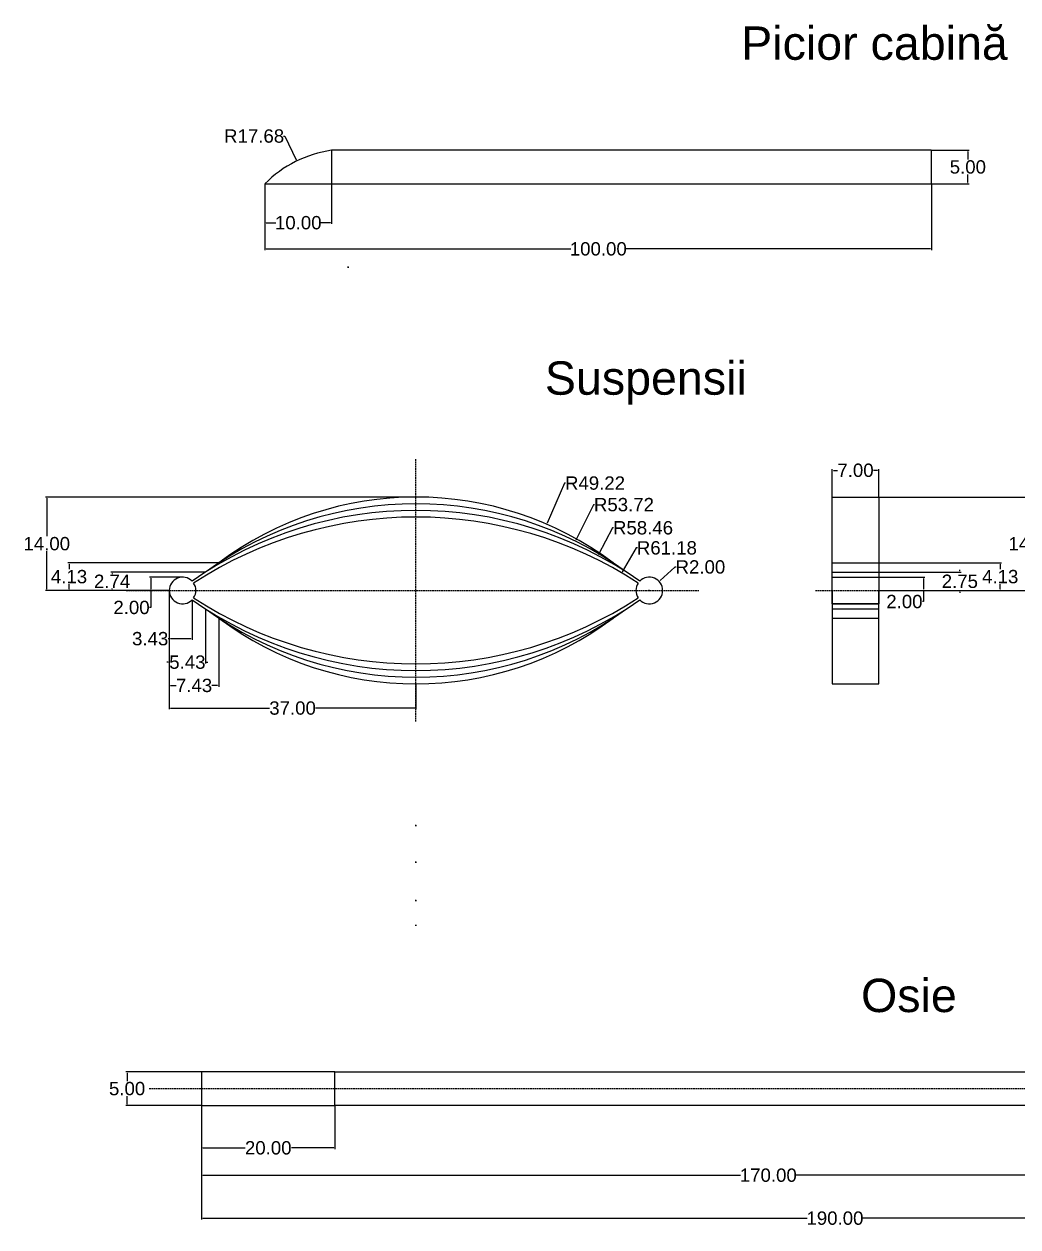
# Model space of a CAD drawing. Header units: millimetres. Extents: x 20 to 270, y 26 to 207.
# Drawn here: x 20.1 to 169.2, y 26.3 to 206.6 of the extents above; entities that cross this region are included whole.
import ezdxf

# ---------------------------------------------------------------- set-up
doc = ezdxf.new("R2010")
doc.units = ezdxf.units.MM
doc.header["$MEASUREMENT"] = 0
doc.linetypes.add('ACAD_ISO02W100', pattern=[15, 12, -3])
for name, color, linetype in [('cotari', 132, 'Continuous'), ('linii ajutatoare', 1, 'ACAD_ISO02W100'), ('osie', 104, 'Continuous'), ('prelungiri cabina', 11, 'Continuous'), ('suspensii', 51, 'Continuous'), ('text', 7, 'Continuous')]:
    doc.layers.add(name, color=color, linetype=linetype)
doc.styles.get("Standard").update_dxf_attribs({"font": 'arial.ttf'})
doc.dimstyles.new('Cotari', dxfattribs={"dimtxt": 2, "dimasz": 0.18, "dimexe": 0.18, "dimexo": 0.0625, "dimgap": 0.09, "dimtad": 0, "dimtih": 1, "dimtoh": 1, "dimzin": 0, "dimdsep": 46, "dimtxsty": 'Standard', "dimcen": 0.09, "dimadec": 0, "dimazin": 0, "dimtfac": 1, "dimtofl": 0, "dimtmove": 0, "dimatfit": 3, "dimfxl": 1, "dimtolj": 1, "dimtzin": 0, "dimarcsym": 0})

# ---------------------------------------------------------------- blocks, each defined once
blk = doc.blocks.new('*D1')
at = {"layer": 'cotari', "color": 0, "lineweight": -2, "ltscale": 0.02, "transparency": 16777216}
for p, q in [((46.68, 49.57), (35.39, 49.57)), ((35.57, 49.39), (35.57, 48.18)), ((35.57, 44.75), (35.57, 45.96)), ((46.68, 44.57), (35.39, 44.57))]:
    blk.add_line(p, q, dxfattribs=at)
at = {"layer": 'cotari', "color": 0, "ltscale": 0.02, "transparency": 16777216}
for points in [[(35.54, 49.39), (35.6, 49.39), (35.57, 49.57)], [(35.54, 44.75), (35.6, 44.75), (35.57, 44.57)]]:
    blk.add_solid(points, dxfattribs=at)
at = {"layer": 'Defpoints', "color": 0, "ltscale": 0.02, "transparency": 16777216}
for p in [(46.74, 49.57), (35.57, 44.57), (46.74, 44.57)]:
    blk.add_point(p, dxfattribs=at)
at = {"layer": 'cotari', "color": 0, "ltscale": 0.02, "transparency": 16777216, "insert": (35.57, 47.07), "char_height": 2, "attachment_point": 5}
blk.add_mtext('\\A1;5.00', dxfattribs=at)
blk = doc.blocks.new('*D2')
at = {"layer": 'cotari', "color": 0, "lineweight": -2, "ltscale": 0.02, "transparency": 16777216}
for p, q in [((46.74, 44.51), (46.74, 38.01)), ((66.74, 44.51), (66.74, 38.01)), ((46.92, 38.19), (53.26, 38.19)), ((66.56, 38.19), (60.22, 38.19))]:
    blk.add_line(p, q, dxfattribs=at)
at = {"layer": 'cotari', "color": 0, "ltscale": 0.02, "transparency": 16777216}
for points in [[(46.92, 38.22), (46.92, 38.16), (46.74, 38.19)], [(66.56, 38.22), (66.56, 38.16), (66.74, 38.19)]]:
    blk.add_solid(points, dxfattribs=at)
at = {"layer": 'Defpoints', "color": 0, "ltscale": 0.02, "transparency": 16777216}
for p in [(46.74, 44.57), (66.74, 44.57), (66.74, 38.19)]:
    blk.add_point(p, dxfattribs=at)
at = {"layer": 'cotari', "color": 0, "ltscale": 0.02, "transparency": 16777216, "insert": (56.74, 38.19), "char_height": 2, "attachment_point": 5}
blk.add_mtext('\\A1;20.00', dxfattribs=at)
blk = doc.blocks.new('*D3')
at = {"layer": 'cotari', "color": 0, "lineweight": -2, "ltscale": 0.02, "transparency": 16777216}
for p, q in [((46.74, 44.51), (46.74, 33.91)), ((216.74, 44.51), (216.74, 33.91)), ((46.92, 34.09), (127.59, 34.09)), ((216.56, 34.09), (135.88, 34.09))]:
    blk.add_line(p, q, dxfattribs=at)
at = {"layer": 'cotari', "color": 0, "ltscale": 0.02, "transparency": 16777216}
for points in [[(46.92, 34.12), (46.92, 34.06), (46.74, 34.09)], [(216.56, 34.12), (216.56, 34.06), (216.74, 34.09)]]:
    blk.add_solid(points, dxfattribs=at)
at = {"layer": 'Defpoints', "color": 0, "ltscale": 0.02, "transparency": 16777216}
for p in [(46.74, 44.57), (216.74, 44.57), (216.74, 34.09)]:
    blk.add_point(p, dxfattribs=at)
at = {"layer": 'cotari', "color": 0, "ltscale": 0.02, "transparency": 16777216, "insert": (131.74, 34.09), "char_height": 2, "attachment_point": 5}
blk.add_mtext('\\A1;170.00', dxfattribs=at)
blk = doc.blocks.new('*D4')
at = {"layer": 'cotari', "color": 0, "lineweight": -2, "ltscale": 0.02, "transparency": 16777216}
for p, q in [((46.74, 44.51), (46.74, 27.47)), ((236.74, 44.51), (236.74, 27.47)), ((46.92, 27.65), (137.59, 27.65)), ((236.56, 27.65), (145.88, 27.65))]:
    blk.add_line(p, q, dxfattribs=at)
at = {"layer": 'cotari', "color": 0, "ltscale": 0.02, "transparency": 16777216}
for points in [[(46.92, 27.68), (46.92, 27.62), (46.74, 27.65)], [(236.56, 27.68), (236.56, 27.62), (236.74, 27.65)]]:
    blk.add_solid(points, dxfattribs=at)
at = {"layer": 'Defpoints', "color": 0, "ltscale": 0.02, "transparency": 16777216}
for p in [(46.74, 44.57), (236.74, 44.57), (236.74, 27.65)]:
    blk.add_point(p, dxfattribs=at)
at = {"layer": 'cotari', "color": 0, "ltscale": 0.02, "transparency": 16777216, "insert": (141.74, 27.65), "char_height": 2, "attachment_point": 5}
blk.add_mtext('\\A1;190.00', dxfattribs=at)
blk = doc.blocks.new('*D8')
at = {"layer": 'cotari', "color": 0, "lineweight": -2, "ltscale": 0.02, "transparency": 16777216}
for p, q in [((66.24, 187.66), (66.24, 176.68)), ((56.24, 182.66), (56.24, 176.68)), ((56.42, 176.86), (57.87, 176.86)), ((66.06, 176.86), (64.61, 176.86))]:
    blk.add_line(p, q, dxfattribs=at)
at = {"layer": 'cotari', "color": 0, "ltscale": 0.02, "transparency": 16777216}
for points in [[(56.42, 176.89), (56.42, 176.83), (56.24, 176.86)], [(66.06, 176.89), (66.06, 176.83), (66.24, 176.86)]]:
    blk.add_solid(points, dxfattribs=at)
at = {"layer": 'Defpoints', "color": 0, "ltscale": 0.02, "transparency": 16777216}
for p in [(66.24, 187.72), (56.24, 182.72), (66.24, 176.86)]:
    blk.add_point(p, dxfattribs=at)
at = {"layer": 'cotari', "color": 0, "ltscale": 0.02, "transparency": 16777216, "insert": (61.24, 176.86), "char_height": 2, "attachment_point": 5}
blk.add_mtext('\\A1;10.00', dxfattribs=at)
blk = doc.blocks.new('*D9')
at = {"layer": 'cotari', "color": 0, "lineweight": -2, "ltscale": 0.02, "transparency": 16777216}
for p, q in [((56.24, 182.66), (56.24, 172.76)), ((156.24, 182.66), (156.24, 172.76)), ((56.42, 172.94), (102.1, 172.94)), ((156.06, 172.94), (110.38, 172.94))]:
    blk.add_line(p, q, dxfattribs=at)
at = {"layer": 'cotari', "color": 0, "ltscale": 0.02, "transparency": 16777216}
for points in [[(56.42, 172.97), (56.42, 172.91), (56.24, 172.94)], [(156.06, 172.97), (156.06, 172.91), (156.24, 172.94)]]:
    blk.add_solid(points, dxfattribs=at)
at = {"layer": 'Defpoints', "color": 0, "ltscale": 0.02, "transparency": 16777216}
for p in [(56.24, 182.72), (156.24, 182.72), (156.24, 172.94)]:
    blk.add_point(p, dxfattribs=at)
at = {"layer": 'cotari', "color": 0, "ltscale": 0.02, "transparency": 16777216, "insert": (106.24, 172.94), "char_height": 2, "attachment_point": 5}
blk.add_mtext('\\A1;100.00', dxfattribs=at)
blk = doc.blocks.new('*D10')
at = {"layer": 'cotari', "color": 0, "lineweight": -2, "ltscale": 0.02, "transparency": 16777216}
for p, q in [((156.3, 187.72), (161.85, 187.72)), ((161.67, 187.54), (161.67, 186.33)), ((161.67, 182.9), (161.67, 184.11)), ((156.3, 182.72), (161.85, 182.72))]:
    blk.add_line(p, q, dxfattribs=at)
at = {"layer": 'cotari', "color": 0, "ltscale": 0.02, "transparency": 16777216}
for points in [[(161.64, 187.54), (161.7, 187.54), (161.67, 187.72)], [(161.64, 182.9), (161.7, 182.9), (161.67, 182.72)]]:
    blk.add_solid(points, dxfattribs=at)
at = {"layer": 'Defpoints', "color": 0, "ltscale": 0.02, "transparency": 16777216}
for p in [(156.24, 187.72), (161.67, 187.72), (156.24, 182.72)]:
    blk.add_point(p, dxfattribs=at)
at = {"layer": 'cotari', "color": 0, "ltscale": 0.02, "transparency": 16777216, "insert": (161.67, 185.22), "char_height": 2, "attachment_point": 5}
blk.add_mtext('\\A1;5.00', dxfattribs=at)
blk = doc.blocks.new('*D13')
at = {"layer": 'cotari', "color": 0, "lineweight": -2, "ltscale": 0.02, "transparency": 16777216}
for p, q in [((59.04, 189.85), (59.22, 189.85)), ((59.22, 189.85), (60.95, 186.29)), ((68.65, 170.22), (68.83, 170.22)), ((68.74, 170.13), (68.74, 170.31))]:
    blk.add_line(p, q, dxfattribs=at)
at = {"layer": 'cotari', "color": 0, "ltscale": 0.02, "transparency": 16777216}
blk.add_solid([(60.98, 186.3), (60.92, 186.28), (61.03, 186.13)], dxfattribs=at)
at = {"layer": 'Defpoints', "color": 0, "ltscale": 0.02, "transparency": 16777216}
for p in [(61.03, 186.13), (68.74, 170.22)]:
    blk.add_point(p, dxfattribs=at)
at = {"layer": 'cotari', "color": 0, "ltscale": 0.02, "transparency": 16777216, "insert": (54.62, 189.85), "char_height": 2, "attachment_point": 5}
blk.add_mtext('\\A1;R17.68', dxfattribs=at)
blk = doc.blocks.new('*D14')
at = {"layer": 'cotari', "color": 0, "lineweight": -2, "ltscale": 0.02, "transparency": 16777216}
for p, q in [((43.83, 123.75), (38.94, 123.75)), ((39.12, 123.57), (39.12, 121.93)), ((41.83, 121.75), (38.94, 121.75)), ((39.12, 121.75), (39.12, 119.19)), ((39.12, 119.19), (38.94, 119.19))]:
    blk.add_line(p, q, dxfattribs=at)
at = {"layer": 'cotari', "color": 0, "ltscale": 0.02, "transparency": 16777216}
for points in [[(39.09, 123.57), (39.15, 123.57), (39.12, 123.75)], [(39.09, 121.93), (39.15, 121.93), (39.12, 121.75)]]:
    blk.add_solid(points, dxfattribs=at)
at = {"layer": 'Defpoints', "color": 0, "ltscale": 0.02, "transparency": 16777216}
for p in [(39.12, 123.75), (43.89, 123.75), (41.89, 121.75)]:
    blk.add_point(p, dxfattribs=at)
at = {"layer": 'cotari', "color": 0, "ltscale": 0.02, "transparency": 16777216, "insert": (36.23, 119.19), "char_height": 2, "attachment_point": 5}
blk.add_mtext('\\A1;2.00', dxfattribs=at)
blk = doc.blocks.new('*D15')
at = {"layer": 'cotari', "color": 0, "lineweight": -2, "ltscale": 0.02, "transparency": 16777216}
for p, q in [((47.26, 124.49), (33.14, 124.49)), ((33.32, 124.31), (33.32, 124.21)), ((41.83, 121.75), (33.14, 121.75)), ((33.32, 121.93), (33.32, 122.02))]:
    blk.add_line(p, q, dxfattribs=at)
at = {"layer": 'cotari', "color": 0, "ltscale": 0.02, "transparency": 16777216}
for points in [[(33.29, 124.31), (33.35, 124.31), (33.32, 124.49)], [(33.29, 121.93), (33.35, 121.93), (33.32, 121.75)]]:
    blk.add_solid(points, dxfattribs=at)
at = {"layer": 'Defpoints', "color": 0, "ltscale": 0.02, "transparency": 16777216}
for p in [(33.32, 124.49), (47.32, 124.49), (41.89, 121.75)]:
    blk.add_point(p, dxfattribs=at)
at = {"layer": 'cotari', "color": 0, "ltscale": 0.02, "transparency": 16777216, "insert": (33.32, 123.12), "char_height": 2, "attachment_point": 5}
blk.add_mtext('\\A1;2.74', dxfattribs=at)
blk = doc.blocks.new('*D16')
at = {"layer": 'cotari', "color": 0, "lineweight": -2, "ltscale": 0.02, "transparency": 16777216}
for p, q in [((148.38, 123.74), (155.22, 123.74)), ((155.04, 123.56), (155.04, 121.92)), ((148.38, 121.74), (155.22, 121.74)), ((155.04, 121.74), (155.04, 120.07)), ((155.04, 120.07), (154.86, 120.07))]:
    blk.add_line(p, q, dxfattribs=at)
at = {"layer": 'cotari', "color": 0, "ltscale": 0.02, "transparency": 16777216}
for points in [[(155.01, 123.56), (155.07, 123.56), (155.04, 123.74)], [(155.01, 121.92), (155.07, 121.92), (155.04, 121.74)]]:
    blk.add_solid(points, dxfattribs=at)
at = {"layer": 'Defpoints', "color": 0, "ltscale": 0.02, "transparency": 16777216}
for p in [(148.32, 123.74), (155.04, 123.74), (148.32, 121.74)]:
    blk.add_point(p, dxfattribs=at)
at = {"layer": 'cotari', "color": 0, "ltscale": 0.02, "transparency": 16777216, "insert": (152.16, 120.07), "char_height": 2, "attachment_point": 5}
blk.add_mtext('\\A1;2.00', dxfattribs=at)
blk = doc.blocks.new('*D17')
at = {"layer": 'cotari', "color": 0, "lineweight": -2, "ltscale": 0.02, "transparency": 16777216}
for p, q in [((148.38, 124.49), (160.65, 124.49)), ((160.47, 124.67), (160.47, 124.85)), ((148.38, 121.74), (160.65, 121.74)), ((160.47, 121.56), (160.47, 121.38))]:
    blk.add_line(p, q, dxfattribs=at)
at = {"layer": 'cotari', "color": 0, "ltscale": 0.02, "transparency": 16777216}
for points in [[(160.44, 124.67), (160.5, 124.67), (160.47, 124.49)], [(160.44, 121.56), (160.5, 121.56), (160.47, 121.74)]]:
    blk.add_solid(points, dxfattribs=at)
at = {"layer": 'Defpoints', "color": 0, "ltscale": 0.02, "transparency": 16777216}
for p in [(148.32, 124.49), (160.47, 124.49), (148.32, 121.74)]:
    blk.add_point(p, dxfattribs=at)
at = {"layer": 'cotari', "color": 0, "ltscale": 0.02, "transparency": 16777216, "insert": (160.47, 123.11), "char_height": 2, "attachment_point": 5}
blk.add_mtext('\\A1;2.75', dxfattribs=at)
blk = doc.blocks.new('*D18')
at = {"layer": 'cotari', "color": 0, "lineweight": -2, "ltscale": 0.02, "transparency": 16777216}
for p, q in [((148.38, 125.87), (166.71, 125.87)), ((166.53, 125.69), (166.53, 124.92)), ((166.53, 121.92), (166.53, 122.69)), ((148.38, 121.74), (166.71, 121.74))]:
    blk.add_line(p, q, dxfattribs=at)
at = {"layer": 'cotari', "color": 0, "ltscale": 0.02, "transparency": 16777216}
for points in [[(166.5, 125.69), (166.56, 125.69), (166.53, 125.87)], [(166.5, 121.92), (166.56, 121.92), (166.53, 121.74)]]:
    blk.add_solid(points, dxfattribs=at)
at = {"layer": 'Defpoints', "color": 0, "ltscale": 0.02, "transparency": 16777216}
for p in [(148.32, 125.87), (166.53, 125.87), (148.32, 121.74)]:
    blk.add_point(p, dxfattribs=at)
at = {"layer": 'cotari', "color": 0, "ltscale": 0.02, "transparency": 16777216, "insert": (166.53, 123.81), "char_height": 2, "attachment_point": 5}
blk.add_mtext('\\A1;4.13', dxfattribs=at)
blk = doc.blocks.new('*D19')
at = {"layer": 'cotari', "color": 0, "lineweight": -2, "ltscale": 0.02, "transparency": 16777216}
for p, q in [((148.38, 135.74), (171.44, 135.74)), ((171.26, 135.56), (171.26, 129.85)), ((171.26, 121.92), (171.26, 127.63)), ((148.38, 121.74), (171.44, 121.74))]:
    blk.add_line(p, q, dxfattribs=at)
at = {"layer": 'cotari', "color": 0, "ltscale": 0.02, "transparency": 16777216}
for points in [[(171.23, 135.56), (171.29, 135.56), (171.26, 135.74)], [(171.23, 121.92), (171.29, 121.92), (171.26, 121.74)]]:
    blk.add_solid(points, dxfattribs=at)
at = {"layer": 'Defpoints', "color": 0, "ltscale": 0.02, "transparency": 16777216}
for p in [(148.32, 135.74), (171.26, 135.74), (148.32, 121.74)]:
    blk.add_point(p, dxfattribs=at)
at = {"layer": 'cotari', "color": 0, "ltscale": 0.02, "transparency": 16777216, "insert": (171.26, 128.74), "char_height": 2, "attachment_point": 5}
blk.add_mtext('\\A1;14.00', dxfattribs=at)
blk = doc.blocks.new('*D20')
at = {"layer": 'cotari', "color": 0, "lineweight": -2, "ltscale": 0.02, "transparency": 16777216}
for p, q in [((141.32, 135.8), (141.32, 139.93)), ((141.5, 139.75), (142.14, 139.75)), ((148.14, 139.75), (147.5, 139.75)), ((148.32, 135.8), (148.32, 139.93))]:
    blk.add_line(p, q, dxfattribs=at)
at = {"layer": 'cotari', "color": 0, "ltscale": 0.02, "transparency": 16777216}
for points in [[(141.5, 139.78), (141.5, 139.72), (141.32, 139.75)], [(148.14, 139.78), (148.14, 139.72), (148.32, 139.75)]]:
    blk.add_solid(points, dxfattribs=at)
at = {"layer": 'Defpoints', "color": 0, "ltscale": 0.02, "transparency": 16777216}
for p in [(148.32, 139.75), (141.32, 135.74), (148.32, 135.74)]:
    blk.add_point(p, dxfattribs=at)
at = {"layer": 'cotari', "color": 0, "ltscale": 0.02, "transparency": 16777216, "insert": (144.82, 139.75), "char_height": 2, "attachment_point": 5}
blk.add_mtext('\\A1;7.00', dxfattribs=at)
blk = doc.blocks.new('*D21')
at = {"layer": 'cotari', "color": 0, "lineweight": -2, "ltscale": 0.02, "transparency": 16777216}
for p, q in [((49.26, 125.87), (26.68, 125.87)), ((26.86, 125.69), (26.86, 124.92)), ((26.86, 121.93), (26.86, 122.7)), ((41.83, 121.75), (26.68, 121.75))]:
    blk.add_line(p, q, dxfattribs=at)
at = {"layer": 'cotari', "color": 0, "ltscale": 0.02, "transparency": 16777216}
for points in [[(26.83, 125.69), (26.89, 125.69), (26.86, 125.87)], [(26.83, 121.93), (26.89, 121.93), (26.86, 121.75)]]:
    blk.add_solid(points, dxfattribs=at)
at = {"layer": 'Defpoints', "color": 0, "ltscale": 0.02, "transparency": 16777216}
for p in [(26.86, 125.87), (49.32, 125.87), (41.89, 121.75)]:
    blk.add_point(p, dxfattribs=at)
at = {"layer": 'cotari', "color": 0, "ltscale": 0.02, "transparency": 16777216, "insert": (26.86, 123.81), "char_height": 2, "attachment_point": 5}
blk.add_mtext('\\A1;4.13', dxfattribs=at)
blk = doc.blocks.new('*D22')
at = {"layer": 'cotari', "color": 0, "lineweight": -2, "ltscale": 0.02, "transparency": 16777216}
for p, q in [((78.83, 135.75), (23.34, 135.75)), ((23.52, 135.57), (23.52, 129.86)), ((23.52, 121.93), (23.52, 127.63)), ((41.83, 121.75), (23.34, 121.75))]:
    blk.add_line(p, q, dxfattribs=at)
at = {"layer": 'cotari', "color": 0, "ltscale": 0.02, "transparency": 16777216}
for points in [[(23.49, 135.57), (23.55, 135.57), (23.52, 135.75)], [(23.49, 121.93), (23.55, 121.93), (23.52, 121.75)]]:
    blk.add_solid(points, dxfattribs=at)
at = {"layer": 'Defpoints', "color": 0, "ltscale": 0.02, "transparency": 16777216}
for p in [(23.52, 135.75), (78.89, 135.75), (41.89, 121.75)]:
    blk.add_point(p, dxfattribs=at)
at = {"layer": 'cotari', "color": 0, "ltscale": 0.02, "transparency": 16777216, "insert": (23.52, 128.75), "char_height": 2, "attachment_point": 5}
blk.add_mtext('\\A1;14.00', dxfattribs=at)
blk = doc.blocks.new('*D23')
at = {"layer": 'cotari', "color": 0, "lineweight": -2, "ltscale": 0.02, "transparency": 16777216}
for p, q in [((41.89, 121.68), (41.89, 114.33)), ((45.32, 120.28), (45.32, 114.33)), ((41.89, 114.51), (41.71, 114.51)), ((45.14, 114.51), (42.07, 114.51))]:
    blk.add_line(p, q, dxfattribs=at)
at = {"layer": 'cotari', "color": 0, "ltscale": 0.02, "transparency": 16777216}
for points in [[(42.07, 114.54), (42.07, 114.48), (41.89, 114.51)], [(45.14, 114.54), (45.14, 114.48), (45.32, 114.51)]]:
    blk.add_solid(points, dxfattribs=at)
at = {"layer": 'Defpoints', "color": 0, "ltscale": 0.02, "transparency": 16777216}
for p in [(41.89, 121.75), (45.32, 120.35), (45.32, 114.51)]:
    blk.add_point(p, dxfattribs=at)
at = {"layer": 'cotari', "color": 0, "ltscale": 0.02, "transparency": 16777216, "insert": (39.03, 114.51), "char_height": 2, "attachment_point": 5}
blk.add_mtext('\\A1;3.43', dxfattribs=at)
blk = doc.blocks.new('*D24')
at = {"layer": 'cotari', "color": 0, "lineweight": -2, "ltscale": 0.02, "transparency": 16777216}
for p, q in [((41.89, 121.68), (41.89, 110.81)), ((47.32, 118.94), (47.32, 110.81)), ((41.71, 110.99), (41.53, 110.99)), ((47.5, 110.99), (47.68, 110.99))]:
    blk.add_line(p, q, dxfattribs=at)
at = {"layer": 'cotari', "color": 0, "ltscale": 0.02, "transparency": 16777216}
for points in [[(41.71, 111.02), (41.71, 110.96), (41.89, 110.99)], [(47.5, 111.02), (47.5, 110.96), (47.32, 110.99)]]:
    blk.add_solid(points, dxfattribs=at)
at = {"layer": 'Defpoints', "color": 0, "ltscale": 0.02, "transparency": 16777216}
for p in [(41.89, 121.75), (47.32, 119), (47.32, 110.99)]:
    blk.add_point(p, dxfattribs=at)
at = {"layer": 'cotari', "color": 0, "ltscale": 0.02, "transparency": 16777216, "insert": (44.61, 110.99), "char_height": 2, "attachment_point": 5}
blk.add_mtext('\\A1;5.43', dxfattribs=at)
blk = doc.blocks.new('*D25')
at = {"layer": 'cotari', "color": 0, "lineweight": -2, "ltscale": 0.02, "transparency": 16777216}
for p, q in [((41.89, 121.68), (41.89, 107.32)), ((49.32, 117.56), (49.32, 107.32)), ((42.07, 107.5), (42.93, 107.5)), ((49.14, 107.5), (48.29, 107.5))]:
    blk.add_line(p, q, dxfattribs=at)
at = {"layer": 'cotari', "color": 0, "ltscale": 0.02, "transparency": 16777216}
for points in [[(42.07, 107.53), (42.07, 107.47), (41.89, 107.5)], [(49.14, 107.53), (49.14, 107.47), (49.32, 107.5)]]:
    blk.add_solid(points, dxfattribs=at)
at = {"layer": 'Defpoints', "color": 0, "ltscale": 0.02, "transparency": 16777216}
for p in [(41.89, 121.75), (49.32, 117.62), (49.32, 107.5)]:
    blk.add_point(p, dxfattribs=at)
at = {"layer": 'cotari', "color": 0, "ltscale": 0.02, "transparency": 16777216, "insert": (45.61, 107.5), "char_height": 2, "attachment_point": 5}
blk.add_mtext('\\A1;7.43', dxfattribs=at)
blk = doc.blocks.new('*D26')
at = {"layer": 'cotari', "color": 0, "lineweight": -2, "ltscale": 0.02, "transparency": 16777216}
for p, q in [((41.89, 121.68), (41.89, 103.93)), ((78.89, 107.68), (78.89, 103.93)), ((42.07, 104.11), (56.93, 104.11)), ((78.71, 104.11), (63.85, 104.11))]:
    blk.add_line(p, q, dxfattribs=at)
at = {"layer": 'cotari', "color": 0, "ltscale": 0.02, "transparency": 16777216}
for points in [[(42.07, 104.14), (42.07, 104.08), (41.89, 104.11)], [(78.71, 104.14), (78.71, 104.08), (78.89, 104.11)]]:
    blk.add_solid(points, dxfattribs=at)
at = {"layer": 'Defpoints', "color": 0, "ltscale": 0.02, "transparency": 16777216}
for p in [(41.89, 121.75), (78.89, 107.75), (78.89, 104.11)]:
    blk.add_point(p, dxfattribs=at)
at = {"layer": 'cotari', "color": 0, "ltscale": 0.02, "transparency": 16777216, "insert": (60.39, 104.11), "char_height": 2, "attachment_point": 5}
blk.add_mtext('\\A1;37.00', dxfattribs=at)
blk = doc.blocks.new('*D27')
at = {"layer": 'cotari', "color": 0, "lineweight": -2, "ltscale": 0.02, "transparency": 16777216}
for p, q in [((117.74, 125.26), (115.5, 123.22)), ((117.92, 125.26), (117.74, 125.26)), ((113.8, 121.75), (113.98, 121.75)), ((113.89, 121.66), (113.89, 121.84))]:
    blk.add_line(p, q, dxfattribs=at)
at = {"layer": 'cotari', "color": 0, "ltscale": 0.02, "transparency": 16777216}
blk.add_solid([(115.48, 123.24), (115.52, 123.19), (115.37, 123.09)], dxfattribs=at)
at = {"layer": 'Defpoints', "color": 0, "ltscale": 0.02, "transparency": 16777216}
for p in [(115.37, 123.09), (113.89, 121.75)]:
    blk.add_point(p, dxfattribs=at)
at = {"layer": 'cotari', "color": 0, "ltscale": 0.02, "transparency": 16777216, "insert": (121.56, 125.26), "char_height": 2, "attachment_point": 5}
blk.add_mtext('\\A1;R2.00', dxfattribs=at)
blk = doc.blocks.new('*D28')
at = {"layer": 'cotari', "color": 0, "lineweight": -2, "ltscale": 0.02, "transparency": 16777216}
for p, q in [((111.93, 128.12), (109.84, 124.55)), ((112.11, 128.12), (111.93, 128.12)), ((78.8, 71.56), (78.98, 71.56)), ((78.89, 71.47), (78.89, 71.65))]:
    blk.add_line(p, q, dxfattribs=at)
at = {"layer": 'cotari', "color": 0, "ltscale": 0.02, "transparency": 16777216}
blk.add_solid([(109.82, 124.56), (109.87, 124.53), (109.75, 124.39)], dxfattribs=at)
at = {"layer": 'Defpoints', "color": 0, "ltscale": 0.02, "transparency": 16777216}
for p in [(109.75, 124.39), (78.89, 71.56)]:
    blk.add_point(p, dxfattribs=at)
at = {"layer": 'cotari', "color": 0, "ltscale": 0.02, "transparency": 16777216, "insert": (116.53, 128.12), "char_height": 2, "attachment_point": 5}
blk.add_mtext('\\A1;R61.18', dxfattribs=at)
blk = doc.blocks.new('*D29')
at = {"layer": 'cotari', "color": 0, "lineweight": -2, "ltscale": 0.02, "transparency": 16777216}
for p, q in [((108.35, 131.13), (106.25, 127.15)), ((108.53, 131.13), (108.35, 131.13)), ((78.8, 75.28), (78.98, 75.28)), ((78.89, 75.19), (78.89, 75.37))]:
    blk.add_line(p, q, dxfattribs=at)
at = {"layer": 'cotari', "color": 0, "ltscale": 0.02, "transparency": 16777216}
blk.add_solid([(106.23, 127.17), (106.28, 127.14), (106.17, 126.99)], dxfattribs=at)
at = {"layer": 'Defpoints', "color": 0, "ltscale": 0.02, "transparency": 16777216}
for p in [(106.17, 126.99), (78.89, 75.28)]:
    blk.add_point(p, dxfattribs=at)
at = {"layer": 'cotari', "color": 0, "ltscale": 0.02, "transparency": 16777216, "insert": (112.95, 131.13), "char_height": 2, "attachment_point": 5}
blk.add_mtext('\\A1;R58.46', dxfattribs=at)
blk = doc.blocks.new('*D30')
at = {"layer": 'cotari', "color": 0, "lineweight": -2, "ltscale": 0.02, "transparency": 16777216}
for p, q in [((105.5, 134.6), (102.86, 129.3)), ((105.68, 134.6), (105.5, 134.6)), ((78.8, 81.03), (78.98, 81.03)), ((78.89, 80.94), (78.89, 81.12))]:
    blk.add_line(p, q, dxfattribs=at)
at = {"layer": 'cotari', "color": 0, "ltscale": 0.02, "transparency": 16777216}
blk.add_solid([(102.84, 129.32), (102.89, 129.29), (102.78, 129.14)], dxfattribs=at)
at = {"layer": 'Defpoints', "color": 0, "ltscale": 0.02, "transparency": 16777216}
for p in [(102.78, 129.14), (78.89, 81.03)]:
    blk.add_point(p, dxfattribs=at)
at = {"layer": 'cotari', "color": 0, "ltscale": 0.02, "transparency": 16777216, "insert": (110.09, 134.6), "char_height": 2, "attachment_point": 5}
blk.add_mtext('\\A1;R53.72', dxfattribs=at)
blk = doc.blocks.new('*D31')
at = {"layer": 'cotari', "color": 0, "lineweight": -2, "ltscale": 0.02, "transparency": 16777216}
for p, q in [((101.16, 137.83), (98.56, 131.84)), ((101.34, 137.83), (101.16, 137.83)), ((78.89, 86.43), (78.89, 86.61)), ((78.8, 86.52), (78.98, 86.52))]:
    blk.add_line(p, q, dxfattribs=at)
at = {"layer": 'cotari', "color": 0, "ltscale": 0.02, "transparency": 16777216}
blk.add_solid([(98.53, 131.85), (98.59, 131.83), (98.49, 131.68)], dxfattribs=at)
at = {"layer": 'Defpoints', "color": 0, "ltscale": 0.02, "transparency": 16777216}
for p in [(98.49, 131.68), (78.89, 86.52)]:
    blk.add_point(p, dxfattribs=at)
at = {"layer": 'cotari', "color": 0, "ltscale": 0.02, "transparency": 16777216, "insert": (105.75, 137.83), "char_height": 2, "attachment_point": 5}
blk.add_mtext('\\A1;R49.22', dxfattribs=at)

msp = doc.modelspace()

# ---------------------------------------------------------------- linework, layer by layer
at = {"layer": 'linii ajutatoare', "ltscale": 0.02}
for p, q in [((78.894, 102.086), (78.894, 141.405)), ((35.431, 121.745), (121.328, 121.745)), ((138.798, 121.739), (150.848, 121.739)), ((38.894, 47.069), (246.519, 47.069))]:
    msp.add_line(p, q, dxfattribs=at)
at = {"layer": 'osie'}
for points in [[(66.739, 49.569), (46.739, 49.569), (46.739, 44.569), (66.739, 44.569)], [(66.739, 49.569), (216.739, 49.569), (216.739, 44.569), (66.739, 44.569)]]:
    msp.add_lwpolyline(points, close=True, dxfattribs=at)
at = {"layer": 'prelungiri cabina'}
for p, q in [((156.239, 187.721), (66.239, 187.721)), ((156.239, 182.721), (156.239, 187.721)), ((56.239, 182.721), (156.239, 182.721))]:
    msp.add_line(p, q, dxfattribs=at)
msp.add_arc((68.739, 170.221), 17.678, 98.1301, 135, dxfattribs=at)
at = {"layer": 'suspensii', "ltscale": 0.02}
for p, q in [((141.319, 135.739), (148.319, 135.739)), ((141.319, 121.739), (141.319, 135.739)), ((148.319, 135.739), (148.319, 121.739)), ((141.319, 125.873), (148.319, 125.873)), ((141.319, 121.739), (141.319, 125.873)), ((148.319, 125.873), (148.319, 121.739)), ((141.319, 121.739), (141.319, 107.739)), ((148.319, 107.739), (148.319, 121.739)), ((141.319, 117.606), (148.319, 117.606)), ((141.319, 107.739), (148.319, 107.739))]:
    msp.add_line(p, q, dxfattribs=at)
at = {"layer": 'suspensii'}
for p, q in [((141.319, 124.488), (148.319, 124.488)), ((141.319, 121.739), (141.319, 124.488)), ((148.319, 124.488), (148.319, 121.739)), ((141.319, 123.739), (148.319, 123.739)), ((141.319, 119.739), (141.319, 123.739)), ((148.319, 123.739), (148.319, 119.739)), ((148.319, 119.739), (141.319, 119.739)), ((141.319, 119.739), (148.319, 119.739)), ((141.319, 118.991), (148.319, 118.991))]:
    msp.add_line(p, q, dxfattribs=at)
for centre, radius, start, end in [((78.894, 86.522), 49.224, 53.07557, 126.92443), ((78.894, 75.282), 58.463, 54.95381, 125.04619), ((78.894, 81.03), 53.715, 54.00159, 125.99841), ((78.894, 71.564), 61.182, 56.97867, 123.02133), ((43.894, 121.745), 2, 44.427, 315.573), ((43.894, 121.745), 2, 326.04215, 33.95785), ((113.894, 121.745), 2, 146.04215, 213.95785), ((113.894, 121.745), 2, 224.427, 135.573), ((78.894, 168.209), 58.463, 234.95381, 305.04619), ((78.894, 171.927), 61.182, 236.97867, 303.02133), ((78.894, 162.46), 53.715, 234.00159, 305.99841), ((78.894, 156.969), 49.224, 233.07557, 306.92443)]:
    msp.add_arc(centre, radius, start, end, dxfattribs=at)

# ---------------------------------------------------------------- texts
at = {"layer": 'text', "ltscale": 0.02}
for s, p in [('Picior cabină', (127.677, 201.287)), ('Suspensii', (98.234, 151.087)), ('Osie', (145.655, 58.549))]:
    msp.add_text(s, height=5, dxfattribs=at).set_placement(p)

# ---------------------------------------------------------------- dimensions: what is measured, and where the dimension line sits
at = {"layer": 'cotari', "ltscale": 0.02}
for center, mpoint, picture, middle in [((68.739, 170.221), (61.027, 186.128), '*D13', (54.62, 189.848)), ((78.894, 86.522), (98.488, 131.677), '*D31', (105.747, 137.825)), ((78.894, 81.03), (102.782, 129.141), '*D30', (110.086, 134.605)), ((78.894, 75.282), (106.17, 126.992), '*D29', (112.955, 131.132)), ((78.894, 71.564), (109.75, 124.394), '*D28', (116.531, 128.122)), ((113.894, 121.745), (115.37, 123.095), '*D27', (121.564, 125.264))]:
    dim = msp.add_radius_dim(center=center, mpoint=mpoint, dimstyle='Cotari', dxfattribs=at)
    dim.commit()
    dim.dimension.update_dxf_attribs({"geometry": picture, "text_midpoint": middle, "dimtype": 164})
for base, p1, p2, picture, middle in [((66.239, 176.857), (56.239, 182.721), (66.239, 187.721), '*D8', (61.239, 176.857)), ((156.239, 172.939), (56.239, 182.721), (156.239, 182.721), '*D9', (106.239, 172.939)), ((148.319, 139.751), (141.319, 135.739), (148.319, 135.739), '*D20', (144.819, 139.751)), ((47.322, 110.99), (41.894, 121.745), (47.322, 119.003), '*D24', (44.608, 110.99)), ((49.322, 107.497), (41.894, 121.745), (49.322, 117.618), '*D25', (45.608, 107.497)), ((78.894, 104.108), (41.894, 121.745), (78.894, 107.745), '*D26', (60.394, 104.108)), ((66.739, 38.194), (46.739, 44.569), (66.739, 44.569), '*D2', (56.739, 38.194)), ((216.739, 34.092), (46.739, 44.569), (216.739, 44.569), '*D3', (131.739, 34.092)), ((236.739, 27.655), (46.739, 44.569), (236.739, 44.569), '*D4', (141.739, 27.655))]:
    dim = msp.add_linear_dim(base=base, p1=p1, p2=p2, dimstyle='Cotari', dxfattribs=at)
    dim.commit()
    dim.dimension.update_dxf_attribs({"geometry": picture, "text_midpoint": middle})
for base, p1, p2, picture, middle in [((161.672, 187.721), (156.239, 182.721), (156.239, 187.721), '*D10', (161.672, 185.221)), ((23.52, 135.745), (41.894, 121.745), (78.894, 135.745), '*D22', (23.52, 128.745)), ((171.264, 135.739), (148.319, 121.739), (148.319, 135.739), '*D19', (171.264, 128.739)), ((26.855, 125.873), (41.894, 121.745), (49.322, 125.873), '*D21', (26.855, 123.809)), ((33.315, 124.488), (41.894, 121.745), (47.322, 124.488), '*D15', (33.315, 123.116)), ((166.528, 125.873), (148.319, 121.739), (148.319, 125.873), '*D18', (166.528, 123.806)), ((160.467, 124.488), (148.319, 121.739), (148.319, 124.488), '*D17', (160.467, 123.113)), ((35.566, 44.569), (46.739, 49.569), (46.739, 44.569), '*D1', (35.566, 47.069))]:
    dim = msp.add_linear_dim(base=base, p1=p1, p2=p2, angle=90, dimstyle='Cotari', dxfattribs=at)
    dim.commit()
    dim.dimension.update_dxf_attribs({"geometry": picture, "text_midpoint": middle})
for base, p1, p2, picture, middle in [((39.115, 123.745), (41.894, 121.745), (43.894, 123.745), '*D14', (36.234, 119.192)), ((155.041, 123.739), (148.319, 121.739), (148.319, 123.739), '*D16', (152.16, 120.065))]:
    dim = msp.add_linear_dim(base=base, p1=p1, p2=p2, angle=90, dimstyle='Cotari', dxfattribs=at)
    dim.commit()
    dim.dimension.update_dxf_attribs({"geometry": picture, "text_midpoint": middle, "dimtype": 160})
dim = msp.add_linear_dim(base=(45.322, 114.512), p1=(41.894, 121.745), p2=(45.322, 120.345), dimstyle='Cotari', dxfattribs=at)
dim.commit()
dim.dimension.update_dxf_attribs({"geometry": '*D23', "text_midpoint": (39.027, 114.512), "dimtype": 160})

doc.saveas('drawing.dxf')
